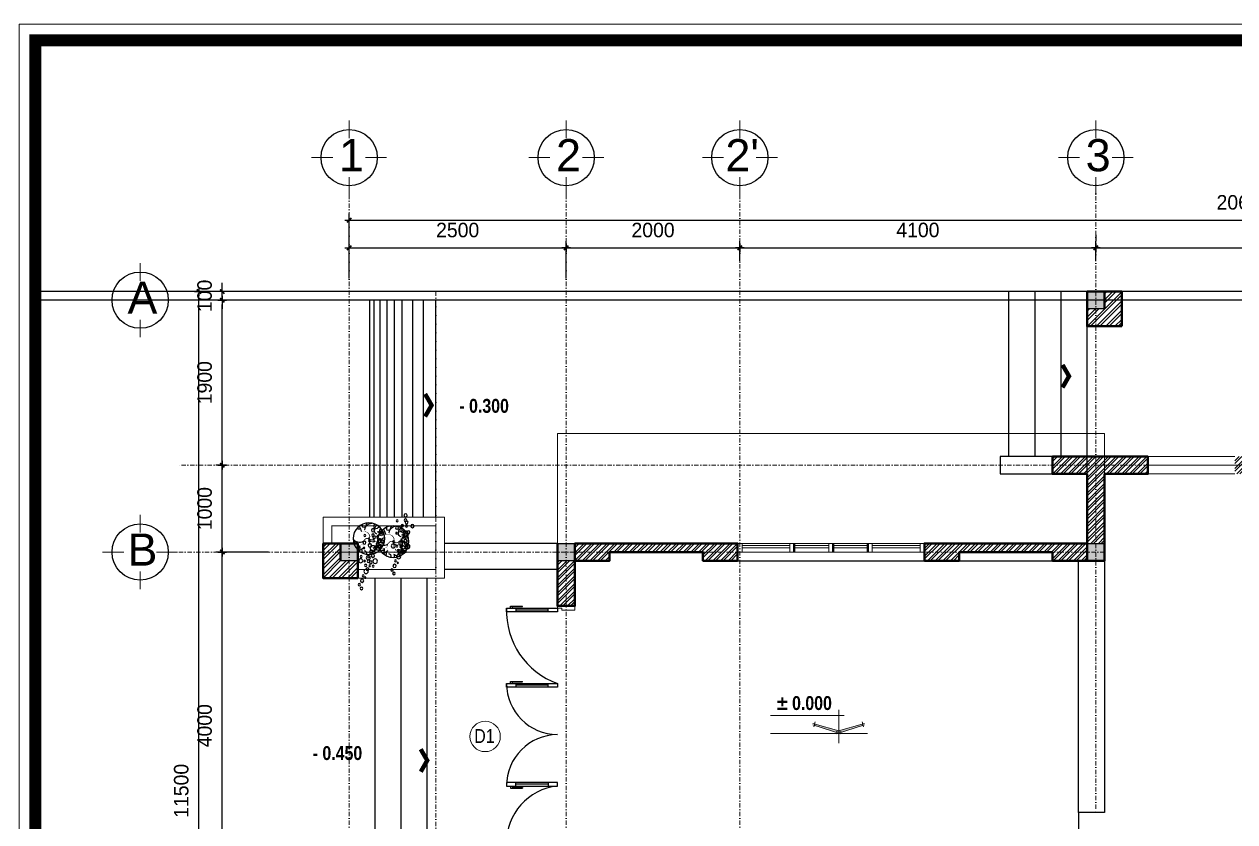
# Model space of a CAD drawing. Header units: millimetres. Extents: x 615730 to 2792744, y 139412 to 597571.
# Drawn here: x 687605 to 701546, y 271981 to 281166 of the extents above; entities that cross this region are included whole.
import ezdxf
from ezdxf.enums import TextEntityAlignment as Align

# ---------------------------------------------------------------- set-up
doc = ezdxf.new("R2010")
doc.units = ezdxf.units.MM
doc.header["$MEASUREMENT"] = 0
doc.header["$PDMODE"] = 34
doc.linetypes.add('DASHDOT', pattern=[1, 0.5, -0.25, 0, -0.25])
doc.layers.get('0').update_dxf_attribs({"lineweight": 5})
for name, color, linetype, lineweight in [('0.1(9)', 9, 'Continuous', 13), ('AN_0.20', 2, 'Continuous', 20), ('CAT', 11, 'Continuous', 40), ('HATCH', 42, 'Continuous', 5), ('NET-THAY', 4, 'Continuous', 20), ('NETNGOAITUONG', 1, 'Continuous', 40), ('NTHAY1', 61, 'Continuous', 25), ('thay', 7, 'Continuous', 15), ('TIM TRUC', 149, 'DASHDOT', 9), ('VATDUNG', 33, 'Continuous', 13), ('VLIEU', 250, 'Continuous', 9)]:
    doc.layers.add(name, color=color, linetype=linetype, lineweight=lineweight)
for name, color, linetype in [('AN_TEXT', 254, 'Continuous'), ('CUA', 132, 'Continuous'), ('DIENHOA', 3, 'Continuous'), ('H', 252, 'Continuous'), ('NET MANH', 252, 'Continuous'), ('netthay', 3, 'Continuous'), ('TEXT', 2, 'Continuous'), ('VL', 155, 'Continuous')]:
    doc.layers.add(name, color=color, linetype=linetype)
doc.styles.add('H280', font='', dxfattribs={"height": 200})
doc.styles.add('KT OZON', font='', dxfattribs={"height": 200})
doc.styles.add('romans', font='romans.shx', dxfattribs={"height": 240})
doc.styles.get("Standard").update_dxf_attribs({"font": ''})
doc.styles.add('VNI-AVO', font='vni-roms.shx')
doc.styles.get('H280').set_extended_font_data('VNI-Avo')
doc.styles.get('KT OZON').set_extended_font_data('VNI-Helve')
doc.styles.get('Standard').set_extended_font_data('VNI-Avo')
doc.dimstyles.new('1-50b', dxfattribs={"dimtxt": 167, "dimasz": 50, "dimexe": 75, "dimexo": 150, "dimgap": 120, "dimtad": 1, "dimdec": 0, "dimzin": 12, "dimtxsty": 'VNI-AVO', "dimblk": ']', "dimcen": 0, "dimdle": 50, "dimclrd": 252, "dimclre": 252, "dimclrt": 2, "dimadec": 0, "dimazin": 0, "dimtfac": 1, "dimtdec": 0, "dimtix": 1, "dimtmove": 2, "dimatfit": 0, "dimldrblk": 'OPEN90', "dimfxl": 1, "dimlwd": -1, "dimlwe": -1, "dimarcsym": 0})
pattern_1 = [(45, (27371.52, -23123.69), (-44.194174, 44.194174), []), (45, (27371.52, -23092.44), (-44.194174, 44.194174), [])]
pattern_2 = [(45, (115469.725, 22818.85), (-53.033009, 53.033009), []), (45, (115469.725, 22856.35), (-53.033009, 53.033009), [])]

# ---------------------------------------------------------------- blocks, each defined once
blk = doc.blocks.new('cay6')
at = {"color": 3}
for points in [[(-301, 851, 0, 0, -0.047364), (-273, 733, 0, 0, -0.075072), (-274, 656, 0, 0, -0.003543), (-289, 561, 0, 0, -0.010099), (-296, 528, 0, 2.51, -0.013906), (-312, 463, 2.51, 6, 0.01), (-335, 372, 6, 7.96, 0.046202), (-340, 331, 7.96, 12, 0.022337), (-340, 244, 12, 12, 0)], [(-59, 901, 0, 1.39, 0), (-40, 858, 1.39, 2.61, 0), (-22, 821, 2.61, 3.67, 0), (-5, 788, 3.67, 4.61, 0), (10, 760, 4.61, 5.43, 0), (23, 736, 5.43, 6.17, 0), (36, 714, 6.17, 6.84, 0), (47, 695, 6.84, 7.45, 0), (57, 677, 7.45, 8.04, 0), (67, 659, 8.04, 8.59, 0), (75, 642, 8.59, 9.13, 0), (82, 625, 9.13, 9.65, 0), (88, 609, 9.65, 10.2, 0), (94, 593, 10.2, 10.7, 0), (99, 576, 10.7, 11.2, 0), (103, 560, 11.2, 11.7, 0), (107, 543, 11.7, 12.2, 0), (110, 526, 12.2, 12.7, 0), (112, 509, 12.7, 13.2, 0), (114, 492, 13.2, 13.6, 0), (115, 477, 13.6, 14.1, 0), (117, 462, 14.1, 14.4, 0), (118, 449, 14.4, 14.8, 0), (118, 439, 14.8, 15, 0), (119, 430, 15, 15, 0)], [(565, 699, 0, 3.73, 0), (470, 663, 3.73, 6.94, 0), (390, 627, 6.94, 9.69, 0), (323, 593, 9.69, 12, 0), (268, 560, 12, 14, 0), (223, 529, 14, 15.8, 0), (187, 499, 15.8, 17.2, 0), (157, 472, 17.2, 18.5, 0), (133, 447, 18.5, 19.6, 0), (113, 424, 19.6, 20.6, 0), (96, 403, 20.6, 21.4, 0), (83, 384, 21.4, 22.2, 0), (71, 366, 22.2, 23, 0), (61, 348, 23, 23.7, 0), (53, 330, 23.7, 24.5, 0), (45, 310, 24.5, 25.3, 0), (38, 290, 25.3, 26.1, 0), (31, 267, 26.1, 27.1, 0), (24, 242, 27.1, 28.2, 0), (18, 214, 28.2, 29.4, 0), (12, 181, 29.4, 30.7, 0), (7, 144, 30.7, 32.3, 0), (3, 102, 32.3, 34, 0), (1, 54, 34, 36, 0), (0, 0, 36, 36, 0)], [(-851, 324, 0, 4.75, -0.117411), (-677, 401, 4.75, 9, -0.113734), (-529, 394, 9, 15.4, -0.04857), (-403, 346, 15.4, 18, -0.124462), (-362, 311, 18, 23.4, -0.142517), (-338, 239, 23.4, 30, 0.11679), (-312, 150, 30, 37.5, 0.058327), (-257, 73, 37.5, 45, 0.057981), (-185, 11, 45, 51.3, 0.142519), (-108, -14, 51.3, 60, 0.100124), (4, 5, 60, 60, 0)], [(-136, -882, 0, 4.75, -0.101447), (-231, -747, 4.75, 9, -0.113734), (-257, -602, 9, 15.4, -0.04857), (-238, -468, 15.4, 18, -0.124462), (-213, -421, 18, 23.4, -0.142517), (-148, -381, 23.4, 30, 0.11679), (-66, -336, 30, 37.5, 0.058327), (-4, -265, 37.5, 45, 0.057981), (41, -181, 45, 51.3, 0.142519), (48, -100, 51.3, 60, 0.100124), (4, 5, 60, 60, 0)], [(723, 533, 0, 4.75, -0.101447), (695, 371, 4.75, 9, -0.113734), (611, 249, 9, 15.4, -0.04857), (503, 168, 15.4, 18, -0.124462), (452, 152, 18, 23.4, -0.142517), (378, 170, 23.4, 30, 0.11679), (289, 195, 30, 37.5, 0.058327), (194, 189, 37.5, 45, 0.057981), (103, 161, 45, 51.3, 0.142519), (41, 109, 51.3, 60, 0.100124), (-2, 3, 60, 60, 0)], [(903, -6, 0, 4.75, -0.101447), (783, -119, 4.75, 9, -0.113734), (643, -166, 9, 15.4, -0.04857), (507, -166, 15.4, 18, -0.124462), (457, -148, 18, 23.4, -0.142517), (408, -90, 23.4, 30, 0.11679), (352, -16, 30, 37.5, 0.058327), (273, 36, 37.5, 45, 0.057981), (183, 68, 45, 51.3, 0.142519), (102, 63, 51.3, 60, 0.100124), (4, 5, 60, 60, 0)], [(889, -188, 0, 0, -0.051925), (762, -147, 0, 0, -0.075072), (697, -106, 0, 0, -0.003543), (625, -42, 0, 0, -0.010099), (601, -19, 0, 2.51, -0.013906), (554, 29, 2.51, 6, 0.01), (489, 96, 6, 7.96, 0.046202), (457, 123, 7.96, 12, 0.022337), (384, 169, 12, 12, 0)], [(-752, -481, 0, 0, -0.047364), (-644, -427, 0, 0, -0.075072), (-569, -410, 0, 0, -0.003543), (-473, -405, 0, 0, -0.010099), (-439, -404, 0, 2.51, -0.013906), (-372, -405, 2.51, 6, 0.01), (-278, -407, 6, 7.96, 0.046202), (-237, -403, 7.96, 12, 0.022337), (-152, -384, 12, 12, 0)], [(602, -682, 0, 0, -0.051925), (525, -574, 0, 0, -0.075072), (498, -502, 0, 0, -0.003543), (479, -408, 0, 0, -0.010099), (473, -375, 0, 2.51, -0.013906), (464, -308, 2.51, 6, 0.01), (453, -215, 6, 7.96, 0.046202), (444, -175, 7.96, 12, 0.022337), (412, -94, 12, 12, 0)]]:
    blk.add_lwpolyline(points, format="xyseb", dxfattribs=at)
for radius in [910, 31.2]:
    blk.add_circle((0, 0), radius, dxfattribs=at)
for centre, radius, start, end in [((577, 2099), 1803, 230.65193, 240.99299), ((-581, 705), 178, 325.9377, 27.67341), ((-292, 844), 160, 275.95756, 15.34599), ((-72, 1038), 322, 287.81554, 329.95009), ((213, 862), 135, 165.19548, 220.88456), ((360, 806), 125, 147.14461, 246.17038), ((448, 679), 140, 117.772, 215.04718), ((493, 725), 81.6, 236.54115, 344.15237), ((-541, -234), 457, 61.82792, 143.86289), ((-1003, 517), 363, 287.43552, 341.15458), ((-560, 650), 161, 206.97471, 283.83658), ((-699, 515), 180, 317.92006, 61.30615), ((438, 703), 240, 220.54801, 303.45319), ((591, 588), 158, 146.30768, 234.23397), ((660, 313), 219, 124.85782, 221.24401), ((668, -73), 187, 136.93388, 223.87016), ((697, 688), 294, 226.92091, 288.64484), ((720, -144), 219, 88.00647, 184.39266), ((452, 611), 144, 304.85782, 28.41799), ((654, 376), 152, 42.30629, 123.45319), ((1470, -1593), 1803, 108.62854, 118.96959), ((538, 601), 103, 310.42465, 10.97116), ((953, 35), 291, 110.3981, 183.24598), ((830, 118), 158, 109.45634, 197.38262), ((796, 343), 164, 241.09804, 295.90732), ((733, 219), 144, 268.00647, 351.56665), ((902, 128), 178, 204.11093, 265.65001), ((833, 286), 81.6, 199.6898, 307.30102), ((752, 336), 72.8, 289.45634, 19.8214), ((-549, -721), 178, 68.93442, 138.39314), ((-2164, 100), 1803, 332.99072, 343.79308), ((-291, -733), 88.3, 66.21783, 184.76698), ((187, -471), 425, 184.5943, 267.02359), ((429, -726), 144, 128.29388, 234.04489), ((495, -457), 187, 100.08254, 187.01881), ((964, -400), 659, 187.01881, 217.14056), ((353, -781), 233, 18.51949, 96.97856), ((225, -2155), 1803, 71.77719, 82.11825), ((1008, 255), 659, 223.87016, 253.99191), ((788, -543), 291, 73.54675, 146.39463), ((748, -416), 233, 55.37084, 133.8299), ((803, -437), 178, 167.25958, 228.79867), ((776, -326), 144, 165.14523, 270.89624), ((847, -202), 164, 204.24669, 259.05597), ((-602, -759), 224, 347.05633, 4.76698), ((-71, -822), 66.7, 129.08344, 263.45776)]:
    blk.add_arc(centre, radius, start, end, dxfattribs=at)
blk = doc.blocks.new('CAY')
at = {"layer": 'DIENHOA', "lineweight": -2}
for centre, radius in [((-125, -15), 22.6), ((0, 0), 52.8), ((479, -19), 37.7), ((-687, -140), 30.2), ((-619, -207), 26.4), ((-513, -173), 37.7), ((-426, -121), 15.1), ((-396, -181), 22.6), ((-283, -140), 49.1), ((-223, -124), 30.2), ((-151, -185), 26.4), ((-136, -94), 18.9), ((-49, -90), 34), ((-60, -238), 18.9), ((-42, -147), 30.2), ((34, -173), 49.1), ((57, -173), 22.6), ((106, -83), 37.7), ((189, -143), 34), ((272, -128), 60.3), ((260, -64), 11.3), ((321, -215), 41.5), ((317, -68), 33.9), ((426, -245), 26.4), ((445, -151), 22.6), ((528, -170), 33.9), ((566, -207), 30.2), ((676, -234), 37.7), ((-79, -324), 45.3), ((19, -339), 22.6), ((226, -328), 18.9), ((347, -351), 34), ((506, -388), 22.6)]:
    blk.add_circle(centre, radius, dxfattribs=at)
blk = doc.blocks.new('CAO DO')
h = blk.add_hatch(color=256)
h.paths.add_polyline_path([(-240238, 272731), (-240242, 272718), (-239988, 272635), (-239988, 272661)])
h.paths.add_polyline_path([(-239733, 272718), (-239737, 272731), (-239988, 272661), (-239988, 272635)])
for p, q in [((-240046, 272819), (-239278, 272819)), ((-239988, 272531), (-239988, 272878)), ((-240258, 272723), (-239966, 272628)), ((-240255, 272736), (-239962, 272654)), ((-240232, 272753), (-240247, 272701)), ((-239720, 272736), (-240013, 272654)), ((-239717, 272723), (-240009, 272628)), ((-239743, 272753), (-239728, 272701)), ((-240288, 272631), (-239278, 272631)), ((-239988, 272604), (-239988, 272668))]:
    blk.add_line(p, q)
blk = doc.blocks.new('TRUC 1')
at = {"ltscale": 50}
blk.add_circle((0, -9525), 8572, dxfattribs=at)
at = {"layer": '0.1(9)', "ltscale": 50}
for p, q in [((0, -3572), (0, 1782)), ((-4942, -9525), (-11427, -9525)), ((4942, -9525), (11427, -9525)), ((0, -15478), (0, -20832))]:
    blk.add_line(p, q, dxfattribs=at)
at = {"layer": 'TEXT', "ltscale": 50, "style": 'H280'}
blk.add_attdef('1', text='', height=10478, dxfattribs=at).set_placement((-214, -4892), align=Align.CENTER)
blk = doc.blocks.new(']')
for p, q in [((1, 0), (-1, 0)), ((0, 1), (0, -1))]:
    blk.add_line(p, q)
at = {"color": 9, "const_width": 0.4}
blk.add_lwpolyline([(-0.51, -0.51), (0.51, 0.51)], dxfattribs=at)
blk = doc.blocks.new('*D1429')
at = {"layer": 'DEFPOINTS', "color": 0, "ltscale": 10, "transparency": 16777216}
for p in [(689886, 275088), (690568, 275088), (690676, 271088, -3)]:
    blk.add_point(p, dxfattribs=at)
at = {"layer": 'VL', "color": 252, "ltscale": 10, "transparency": 16777216}
for p, q in [((690418, 275088), (689811, 275088)), ((689886, 271138), (689886, 275038)), ((690526, 271088), (689811, 271088))]:
    blk.add_line(p, q, dxfattribs=at)
at = {"layer": 'VL', "color": 252, "ltscale": 10, "transparency": 16777216, "xscale": 50, "yscale": 50, "zscale": 50}
for p, rotation in [((689886, 275088), 90), ((689886, 271088), 270)]:
    blk.add_blockref(']', p, dxfattribs=dict(at, rotation=rotation))
at = {"layer": 'VL', "color": 2, "ltscale": 10, "transparency": 16777216, "insert": (689683, 273088), "char_height": 167, "attachment_point": 5, "rotation": 90, "style": 'VNI-AVO'}
blk.add_mtext('4000', dxfattribs=at)
blk = doc.blocks.new('_Open90')
at = {"color": 0, "linetype": 'ByBlock', "lineweight": -2}
for p, q in [((0, 0), (-1, 0)), ((-0.5, 0.5), (0, 0)), ((0, 0), (-0.5, -0.5))]:
    blk.add_line(p, q, dxfattribs=at)
blk = doc.blocks.new('*D1430')
at = {"layer": 'DEFPOINTS', "color": 0, "ltscale": 10, "transparency": 16777216}
for p in [(689886, 276088), (690067, 276088, 0), (690568, 275088)]:
    blk.add_point(p, dxfattribs=at)
at = {"layer": 'VL', "color": 252, "ltscale": 10, "transparency": 16777216}
for p, q in [((689917, 276088), (689811, 276088)), ((689886, 275138), (689886, 276038)), ((690418, 275088), (689811, 275088))]:
    blk.add_line(p, q, dxfattribs=at)
at = {"layer": 'VL', "color": 252, "ltscale": 10, "transparency": 16777216, "xscale": 50, "yscale": 50, "zscale": 50}
for p, rotation in [((689886, 276088), 90), ((689886, 275088), 270)]:
    blk.add_blockref(']', p, dxfattribs=dict(at, rotation=rotation))
at = {"layer": 'VL', "color": 2, "ltscale": 10, "transparency": 16777216, "insert": (689683, 275588), "char_height": 167, "attachment_point": 5, "rotation": 90, "style": 'VNI-AVO'}
blk.add_mtext('1000', dxfattribs=at)
blk = doc.blocks.new('*D1431')
at = {"layer": 'DEFPOINTS', "color": 0, "ltscale": 10, "transparency": 16777216}
for p in [(689886, 277988), (690067, 277988), (690067, 276088, 0)]:
    blk.add_point(p, dxfattribs=at)
at = {"layer": 'VL', "color": 252, "ltscale": 10, "transparency": 16777216}
for p, q in [((689917, 277988), (689811, 277988)), ((689886, 276138), (689886, 277938)), ((689917, 276088), (689811, 276088))]:
    blk.add_line(p, q, dxfattribs=at)
at = {"layer": 'VL', "color": 252, "ltscale": 10, "transparency": 16777216, "xscale": 50, "yscale": 50, "zscale": 50}
for p, rotation in [((689886, 277988), 90), ((689886, 276088), 270)]:
    blk.add_blockref(']', p, dxfattribs=dict(at, rotation=rotation))
at = {"layer": 'VL', "color": 2, "ltscale": 10, "transparency": 16777216, "insert": (689683, 277038), "char_height": 167, "attachment_point": 5, "rotation": 90, "style": 'VNI-AVO'}
blk.add_mtext('1900', dxfattribs=at)
blk = doc.blocks.new('*D1432')
at = {"layer": 'DEFPOINTS', "color": 0, "ltscale": 10, "transparency": 16777216}
for p in [(689886, 278088), (690067, 278088), (690067, 277988)]:
    blk.add_point(p, dxfattribs=at)
at = {"layer": 'VL', "color": 252, "ltscale": 10, "transparency": 16777216}
for p, q in [((689886, 278138), (689886, 278188)), ((689917, 278088), (689811, 278088)), ((689886, 277988), (689886, 278088)), ((689917, 277988), (689811, 277988)), ((689886, 277938), (689886, 277888))]:
    blk.add_line(p, q, dxfattribs=at)
at = {"layer": 'VL', "color": 252, "ltscale": 10, "transparency": 16777216, "xscale": 50, "yscale": 50, "zscale": 50}
for p, rotation in [((689886, 278088), 270), ((689886, 277988), 90)]:
    blk.add_blockref(']', p, dxfattribs=dict(at, rotation=rotation))
at = {"layer": 'VL', "color": 2, "ltscale": 10, "transparency": 16777216, "insert": (689683, 278038), "char_height": 167, "attachment_point": 5, "rotation": 90, "style": 'VNI-AVO'}
blk.add_mtext('100', dxfattribs=at)
blk = doc.blocks.new('*D1433')
at = {"layer": 'DEFPOINTS', "color": 0, "ltscale": 10, "transparency": 16777216}
for p in [(689618, 278088), (690067, 278088), (690067, 266588)]:
    blk.add_point(p, dxfattribs=at)
at = {"layer": 'VL', "color": 252, "ltscale": 10, "transparency": 16777216}
for p, q in [((689917, 278088), (689543, 278088)), ((689618, 266638), (689618, 278038)), ((689917, 266588), (689543, 266588))]:
    blk.add_line(p, q, dxfattribs=at)
at = {"layer": 'VL', "color": 252, "ltscale": 10, "transparency": 16777216, "xscale": 50, "yscale": 50, "zscale": 50}
for p, rotation in [((689618, 278088), 90), ((689618, 266588), 270)]:
    blk.add_blockref(']', p, dxfattribs=dict(at, rotation=rotation))
at = {"layer": 'VL', "color": 2, "ltscale": 10, "transparency": 16777216, "insert": (689414, 272338), "char_height": 167, "attachment_point": 5, "rotation": 90, "style": 'VNI-AVO'}
blk.add_mtext('11500', dxfattribs=at)
blk = doc.blocks.new('*D1434')
at = {"layer": 'DEFPOINTS', "color": 0, "ltscale": 10, "transparency": 16777216}
for p in [(693847, 278591), (691347, 278088, -1), (693847, 278088)]:
    blk.add_point(p, dxfattribs=at)
at = {"layer": 'VL', "color": 252, "ltscale": 10, "transparency": 16777216}
for p, q in [((691347, 278238), (691347, 278666)), ((691397, 278591), (693797, 278591)), ((693847, 278238), (693847, 278666))]:
    blk.add_line(p, q, dxfattribs=at)
at = {"layer": 'VL', "color": 252, "ltscale": 10, "transparency": 16777216, "xscale": 50, "yscale": 50, "zscale": 50, "rotation": 180}
blk.add_blockref(']', (691347, 278591), dxfattribs=at)
at = {"layer": 'VL', "color": 252, "ltscale": 10, "transparency": 16777216, "xscale": 50, "yscale": 50, "zscale": 50}
blk.add_blockref(']', (693847, 278591), dxfattribs=at)
at = {"layer": 'VL', "color": 2, "ltscale": 10, "transparency": 16777216, "insert": (692597, 278795), "char_height": 167, "attachment_point": 5, "style": 'VNI-AVO'}
blk.add_mtext('2500', dxfattribs=at)
blk = doc.blocks.new('*D1435')
at = {"layer": 'DEFPOINTS', "color": 0, "ltscale": 10, "transparency": 16777216}
for p in [(695847, 278591), (695847, 278591), (693847, 278088)]:
    blk.add_point(p, dxfattribs=at)
at = {"layer": 'VL', "color": 252, "ltscale": 10, "transparency": 16777216}
for p, q in [((693847, 278238), (693847, 278666)), ((693897, 278591), (695797, 278591)), ((695847, 278441), (695847, 278516))]:
    blk.add_line(p, q, dxfattribs=at)
at = {"layer": 'VL', "color": 252, "ltscale": 10, "transparency": 16777216, "xscale": 50, "yscale": 50, "zscale": 50, "rotation": 180}
blk.add_blockref(']', (693847, 278591), dxfattribs=at)
at = {"layer": 'VL', "color": 252, "ltscale": 10, "transparency": 16777216, "xscale": 50, "yscale": 50, "zscale": 50}
blk.add_blockref(']', (695847, 278591), dxfattribs=at)
at = {"layer": 'VL', "color": 2, "ltscale": 10, "transparency": 16777216, "insert": (694847, 278795), "char_height": 167, "attachment_point": 5, "style": 'VNI-AVO'}
blk.add_mtext('2000', dxfattribs=at)
blk = doc.blocks.new('*D1436')
at = {"layer": 'DEFPOINTS', "color": 0, "ltscale": 10, "transparency": 16777216}
for p in [(699946, 278591), (705147, 278591), (705147, 278442)]:
    blk.add_point(p, dxfattribs=at)
at = {"layer": 'VL', "color": 252, "ltscale": 10, "transparency": 16777216}
for p, q in [((699946, 278741), (699946, 278666)), ((699996, 278591), (705097, 278591)), ((705147, 278592), (705147, 278666))]:
    blk.add_line(p, q, dxfattribs=at)
at = {"layer": 'VL', "color": 252, "ltscale": 10, "transparency": 16777216, "xscale": 50, "yscale": 50, "zscale": 50, "rotation": 180}
blk.add_blockref(']', (699946, 278591), dxfattribs=at)
at = {"layer": 'VL', "color": 252, "ltscale": 10, "transparency": 16777216, "xscale": 50, "yscale": 50, "zscale": 50}
blk.add_blockref(']', (705147, 278591), dxfattribs=at)
at = {"layer": 'VL', "color": 2, "ltscale": 10, "transparency": 16777216, "insert": (702546, 278795), "char_height": 167, "attachment_point": 5, "style": 'VNI-AVO'}
blk.add_mtext('5200', dxfattribs=at)
blk = doc.blocks.new('*D1439')
at = {"layer": 'DEFPOINTS', "color": 0, "ltscale": 10, "transparency": 16777216}
for p in [(699947, 278592), (695847, 278287), (699947, 278287)]:
    blk.add_point(p, dxfattribs=at)
at = {"layer": 'VL', "color": 252, "ltscale": 10, "transparency": 16777216}
for p, q in [((695847, 278437), (695847, 278667)), ((695897, 278592), (699897, 278592)), ((699947, 278437), (699947, 278667))]:
    blk.add_line(p, q, dxfattribs=at)
at = {"layer": 'VL', "color": 252, "ltscale": 10, "transparency": 16777216, "xscale": 50, "yscale": 50, "zscale": 50, "rotation": 180}
blk.add_blockref(']', (695847, 278592), dxfattribs=at)
at = {"layer": 'VL', "color": 252, "ltscale": 10, "transparency": 16777216, "xscale": 50, "yscale": 50, "zscale": 50}
blk.add_blockref(']', (699947, 278592), dxfattribs=at)
at = {"layer": 'VL', "color": 2, "ltscale": 10, "transparency": 16777216, "insert": (697897, 278796), "char_height": 167, "attachment_point": 5, "style": 'VNI-AVO'}
blk.add_mtext('4100', dxfattribs=at)
blk = doc.blocks.new('*D1440')
at = {"layer": 'DEFPOINTS', "color": 0, "ltscale": 10, "transparency": 16777216}
for p in [(711947, 278910), (691347, 278088), (711947, 278088)]:
    blk.add_point(p, dxfattribs=at)
at = {"layer": 'VL', "color": 252, "ltscale": 10, "transparency": 16777216}
for p, q in [((691347, 278238), (691347, 278985)), ((711947, 278238), (711947, 278985)), ((691397, 278910), (711897, 278910))]:
    blk.add_line(p, q, dxfattribs=at)
at = {"layer": 'VL', "color": 252, "ltscale": 10, "transparency": 16777216, "xscale": 50, "yscale": 50, "zscale": 50, "rotation": 180}
blk.add_blockref(']', (691347, 278910), dxfattribs=at)
at = {"layer": 'VL', "color": 252, "ltscale": 10, "transparency": 16777216, "xscale": 50, "yscale": 50, "zscale": 50}
blk.add_blockref(']', (711947, 278910), dxfattribs=at)
at = {"layer": 'VL', "color": 2, "ltscale": 10, "transparency": 16777216, "insert": (701647, 279114), "char_height": 167, "attachment_point": 5, "style": 'VNI-AVO'}
blk.add_mtext('20600', dxfattribs=at)

msp = doc.modelspace()

# ---------------------------------------------------------------- hatches: boundary and pattern name
at = {"layer": 'VLIEU', "ltscale": 10}
h = msp.add_hatch(dxfattribs=at)
h.set_pattern_fill('STEEL', color=256, scale=600, style=0)
h.set_pattern_definition(pattern_2)
h.paths.add_polyline_path([(699846.1, 277887.9), (699846.1, 277687.9), (700246.1, 277687.9), (700246.1, 278087.9), (700046.1, 278087.9), (700046.1, 277887.9)])
h = msp.add_hatch(dxfattribs=at)
h.set_pattern_fill('STEEL', color=256, scale=500, style=0)
h.set_pattern_definition(pattern_1)
h.paths.add_polyline_path([(699846.1, 276187.6), (699446.1, 276187.6), (699446.1, 275987.7), (699846.1, 275987.7)])
h.paths.add_polyline_path([(700046.1, 275987.7), (700046.1, 276187.6), (699846.1, 276187.6), (699846.1, 275987.7), (699846.1, 275187.9), (700046.1, 275187.9)])
h.paths.add_polyline_path([(700546.7, 276187.6), (700046.1, 276187.6), (700046.1, 275987.7), (700546.7, 275987.7)])
h.paths.add_polyline_path([(702666.4, 276187.7), (701546.4, 276187.7), (701546.4, 275987.7), (702666.4, 275987.7), (702666.4, 276093.3)])
h.paths.add_polyline_path([(699846.1, 274987.9), (700046.1, 274987.9), (699846.1, 274987.9), (699846.1, 274987.9), (699846.1, 274987.9), (699846.1, 274987.9)])
h = msp.add_hatch(dxfattribs=at)
h.set_pattern_fill('STEEL', color=256, scale=600, style=0)
h.set_pattern_definition(pattern_2)
h.paths.add_polyline_path([(691447.1, 274987.9), (691247.1, 274987.9), (691247.1, 275087.9), (691047.1, 275087.9), (691047.1, 274787.9), (691447.1, 274787.9)])
h.paths.add_polyline_path([(691247.1, 275187.9), (691047.1, 275187.9), (691047.1, 275087.9), (691247.1, 275087.9)])
h = msp.add_hatch(dxfattribs=at)
h.set_pattern_fill('STEEL', color=256, scale=500, style=0)
h.set_pattern_definition(pattern_1)
h.paths.add_polyline_path([(693946.6, 274987.9), (693746.6, 274987.9), (693746.6, 274466.5), (693946.4, 274466.5)])
h.paths.add_polyline_path([(694346.4, 275087.9), (695421.1, 275087.9), (695421.1, 274987.9), (695821.4, 274987.9), (695821.4, 275187.9), (693946.6, 275187.9), (693946.6, 274987.9), (694346.4, 274987.9)])
h = msp.add_hatch(dxfattribs=at)
h.set_pattern_fill('STEEL', color=256, scale=500, style=0)
h.set_pattern_definition(pattern_1)
h.paths.add_polyline_path([(699846.1, 275187.9), (697971.4, 275187.9), (697971.4, 275087.9), (697971.4, 275087.9), (697971.4, 275087.9), (697971.4, 275087.9), (697971.4, 275087.9), (697971.4, 274987.9), (698371.1, 274987.9), (698371.1, 275087.9), (699445.9, 275087.9), (699445.9, 274987.9), (699846.1, 274987.9), (699846.1, 274987.9), (699846.1, 274987.9)])

# ---------------------------------------------------------------- linework, layer by layer
at = {"layer": 'AN_0.20', "color": 3}
msp.add_circle((692913, 272964.1, 63.4), 175, dxfattribs=at)
at = {"layer": 'CAT'}
for p, q in [((695821.4, 275087.9), (695821.4, 275187.9)), ((695821.4, 275087.9), (695821.4, 275187.9)), ((695821.4, 275087.9), (695821.4, 275187.9)), ((696471.4, 275087.9), (696471.4, 275187.9)), ((696471.4, 275087.9), (696471.4, 275187.9)), ((696471.4, 275087.9), (696471.4, 275187.9)), ((696920, 275087.9), (696920, 275187.9)), ((697321.4, 275087.9), (697321.4, 275187.9)), ((697321.4, 275087.9), (697321.4, 275187.9)), ((697321.4, 275087.9), (697321.4, 275187.9)), ((697971.4, 275087.9), (697971.4, 275187.9)), ((697971.4, 275087.9), (697971.4, 275187.9)), ((697971.4, 275087.9), (697971.4, 275187.9)), ((699846.1, 275087.9), (699846.1, 274987.9)), ((699846.1, 275087.9), (699846.1, 274987.9))]:
    msp.add_line(p, q, dxfattribs=at)
at = {"layer": 'CUA'}
for p, q in [((693640.7, 274420.3, 63.4), (693265.2, 274420.3, 63.4)), ((693640.7, 273553.5, 63.4), (693265.2, 273553.5, 63.4)), ((693640.7, 272414.4, 63.4), (693265.2, 272414.4, 63.4))]:
    msp.add_line(p, q, dxfattribs=at)
at = {"layer": 'CUA', "elevation": 63.4}
for points in [[(693265.2, 274441.5), (693265.2, 274399.2), (693159.6, 274399.2), (693159.6, 274441.5), (693265.2, 274441.5)], [(693205.7, 274441.5), (693205.7, 274464.3), (693342.8, 274464.3)], [(693228.5, 274441.5), (693228.5, 274459.7), (693342.8, 274459.7), (693342.8, 274464.3)], [(693640.7, 274399.2), (693237.1, 274399.2)], [(693251.4, 274441.5), (693654.9, 274441.5)], [(693640.7, 274399.2), (693640.7, 274441.5), (693746.4, 274441.5), (693746.4, 274399.2), (693640.7, 274399.2)], [(693265.2, 273574.7), (693265.2, 273532.4), (693159.6, 273532.4), (693159.6, 273574.7), (693265.2, 273574.7)], [(693205.7, 273574.7), (693205.7, 273597.5), (693342.8, 273597.5)], [(693228.5, 273574.7), (693228.5, 273593), (693342.8, 273593), (693342.8, 273597.5)], [(693640.7, 273532.4), (693237.1, 273532.4)], [(693251.4, 273574.7), (693654.9, 273574.7)], [(693640.7, 273532.4), (693640.7, 273574.7), (693746.4, 273574.7), (693746.4, 273532.4), (693640.7, 273532.4)], [(693265.2, 272393.3), (693265.2, 272435.5), (693159.6, 272435.5), (693159.6, 272393.3), (693265.2, 272393.3)], [(693640.7, 272435.5), (693237.1, 272435.5)], [(693640.7, 272435.5), (693640.7, 272393.3), (693746.4, 272393.3), (693746.4, 272435.5), (693640.7, 272435.5)], [(693205.7, 272393.3), (693205.7, 272370.4), (693342.8, 272370.4)], [(693228.5, 272393.3), (693228.5, 272375), (693342.8, 272375), (693342.8, 272370.4)], [(693251.4, 272393.3), (693654.9, 272393.3)]]:
    msp.add_lwpolyline(points, dxfattribs=at)
at = {"layer": 'CUA'}
for centre, radius, start, end in [((694041.7, 274406.6, 63.4), 882.8, 177.73772, 250.45592), ((693746.4, 273574.7, 63.4), 586.8, 180, 270), ((693750.6, 272394, 63.4), 591.1, 90.41542, 180.07072), ((693814.4, 271741.9, 63.4), 654.9, 95.96207, 180.91296)]:
    msp.add_arc(centre, radius, start, end, dxfattribs=at)
at = {"layer": 'H', "const_width": 138.2}
msp.add_lwpolyline([(687731.9, 261996.9), (714734.7, 261996.9), (714734.7, 280981.9), (687731.9, 280981.9)], close=True, dxfattribs=at)
at = {"layer": 'HATCH'}
for p, q in [((700546.7, 276187.7), (701325.4, 276187.7)), ((701546.4, 276187.7), (701325.4, 276187.7)), ((701325.4, 276087.7), (700546.7, 276087.7)), ((701546.4, 276087.7), (701325.4, 276087.7)), ((700546.7, 275987.7), (701325.4, 275987.7)), ((701546.4, 275987.7), (701325.4, 275987.7))]:
    msp.add_line(p, q, dxfattribs=at)
at = {"layer": 'NET MANH'}
for p, q in [((693746.6, 275187.9, 280), (692446.6, 275187.9)), ((695821.4, 274987.9), (697971.4, 274987.9)), ((698371.1, 274987.9), (699445.9, 274987.9)), ((691646.6, 271187.9), (691646.6, 274787.9, 247.1)), ((691946.6, 271187.9), (691946.6, 274787.9, 247.1)), ((692246.6, 271187.9), (692246.6, 274787.9, 247.1)), ((693746.6, 274887.9, 280), (692446.6, 274887.9))]:
    msp.add_line(p, q, dxfattribs=at)
for points, elevation in [([(700046.1, 277887.9), (699846.1, 277887.9), (699846.1, 278087.9), (700046.1, 278087.9)], -140), ([(691247.1, 275187.9), (691447.1, 275187.9), (691447.1, 274987.9), (691247.1, 274987.9)], -13.1)]:
    msp.add_lwpolyline(points, close=True, dxfattribs=dict(at, elevation=elevation))
for points in [[(693746.6, 275187.9), (693946.6, 275187.9), (693946.6, 274987.9), (693746.6, 274987.9)], [(699846.1, 275187.9), (700046.1, 275187.9), (700046.1, 274987.9), (699846.1, 274987.9)]]:
    msp.add_lwpolyline(points, close=True, dxfattribs=at)
for points in [[(700046.1, 278087.9, -140), (699846.1, 278087.9, -140), (700046.1, 277887.9, -140), (699846.1, 277887.9, -140)], [(691247.1, 274987.9, -13.1), (691447.1, 274987.9, -13.1), (691247.1, 275187.9, -13.1), (691447.1, 275187.9, -13.1)], [(693746.6, 274987.9), (693946.6, 274987.9), (693746.6, 275187.9), (693946.6, 275187.9)], [(699846.1, 274987.9), (700046.1, 274987.9), (699846.1, 275187.9), (700046.1, 275187.9)]]:
    msp.add_solid(points, dxfattribs=at)
at = {"layer": 'NET-THAY'}
for p, q in [((691047.1, 275187.9, 47.3), (691047.1, 275488.3, 44.2)), ((692446.6, 275488.3), (691047.1, 275488.3, 44.2)), ((692446.6, 274787.9), (692446.6, 275488.3)), ((691147.1, 275187.9, 47.3), (691147.1, 275392.9)), ((692346.6, 275388.2), (691147.1, 275388.3, 45.3)), ((692346.6, 274887.9), (692346.6, 275396)), ((692346.6, 275087.9, 159.3), (691247.1, 275087.9, 64.6)), ((691447.1, 274887.9, 126.9), (692346.6, 274887.9, 12.7)), ((691447.1, 274787.9, 126.9), (692446.6, 274787.9))]:
    msp.add_line(p, q, dxfattribs=at)
at = {"layer": 'NETNGOAITUONG'}
for p, q in [((700046.1, 277887.9, -140), (700046.1, 278087.9, -140)), ((691247.1, 275187.9, -13.1), (691247.1, 274987.9, -13.1)), ((693746.6, 275187.9), (693746.6, 274987.9)), ((699846.1, 275187.9), (699846.1, 274987.9))]:
    msp.add_line(p, q, dxfattribs=at)
for points in [[(700246.1, 277687.9), (699846.1, 277687.9), (699846.1, 278087.9), (700246.1, 278087.9)], [(694346.4, 275087.9), (695421.1, 275087.9), (695421.1, 274987.9), (695821.4, 274987.9), (695821.4, 275187.9), (693946.6, 275187.9), (693946.6, 274987.9), (694346.4, 274987.9)], [(698371.1, 275087.9), (699445.9, 275087.9), (699445.9, 274987.9), (699846.1, 274987.9), (699846.1, 275187.9), (697971.4, 275187.9), (697971.4, 274987.9), (698371.1, 274987.9)]]:
    msp.add_lwpolyline(points, close=True, dxfattribs=at)
msp.add_lwpolyline([(700046.1, 274987.9), (699846.1, 274987.9), (699846.1, 274987.9), (699846.1, 274987.9), (699846.1, 275187.9), (699846.1, 275187.9), (699846.1, 275987.7), (699446.1, 275987.7), (699446.1, 276187.6), (700546.7, 276187.6), (700546.7, 275987.7), (700046.1, 275987.7), (700046.1, 274987.9)], dxfattribs=at)
at = {"layer": 'NETNGOAITUONG', "elevation": 126.9}
msp.add_lwpolyline([(691047.1, 275187.9), (691447.1, 275187.9), (691447.1, 274787.9), (691047.1, 274787.9)], close=True, dxfattribs=at)
at = {"layer": 'NETNGOAITUONG', "elevation": 63.4}
msp.add_lwpolyline([(693946.6, 275087.9), (693946.4, 274466.5), (693746.6, 274466.5), (693746.6, 275187.9)], dxfattribs=at)
at = {"layer": 'netthay', "color": 9, "elevation": 123.5}
msp.add_lwpolyline([(692170.9, 272817.4, 50, 50, 0), (692246.6, 272687.9, 50, 50, 0), (692172.4, 272557.6, 50, 50, 0), (692246.6, 272687.9, 0, 0, 0), (691646.6, 272687.9, 0, 0, 0)], format="xyseb", dxfattribs=at)
at = {"layer": 'thay', "linetype": 'Continuous'}
msp.add_lwpolyline([(687547.5, 261812.6), (714919.1, 261812.6), (714919.1, 281166.2), (687547.5, 281166.2)], close=True, dxfattribs=at)
at = {"layer": 'thay', "elevation": 63.4}
msp.add_lwpolyline([(693946.4, 274466.5), (693746.4, 274466.5), (693746.4, 274441.5), (693796.4, 274441.5), (693796.4, 274416.5), (693946.4, 274416.5)], close=True, dxfattribs=at)
at = {"layer": 'TIM TRUC', "ltscale": 100}
for p, q in [((699947.1, 279387.4), (699947.1, 272087.4)), ((691347.1, 279202.4), (691347.1, 264691.1, -13.1)), ((693846.6, 279202.4), (693846.6, 264691.1)), ((695846.6, 279202.4), (695846.6, 264691.1)), ((692346.6, 278087.9), (692346.6, 264691.1)), ((708785.1, 276087.6), (689372, 276087.6)), ((700046.1, 275087.9), (689372, 275087.9))]:
    msp.add_line(p, q, dxfattribs=at)
at = {"layer": 'VATDUNG'}
for p, q in [((695821.4, 275187.9), (696471.4, 275187.9)), ((695821.4, 275087.9), (696471.4, 275087.9)), ((695871.4, 275087.9), (695871.4, 275187.9)), ((696421.4, 275087.9), (696421.4, 275187.9)), ((696471.4, 275087.9), (696471.4, 275187.9)), ((696471.4, 275187.9), (696920, 275187.9)), ((696471.4, 275087.9), (696920, 275087.9)), ((696870, 275087.9), (696870, 275187.9)), ((697321.4, 275187.9), (696870, 275187.9)), ((697321.4, 275087.9), (696870, 275087.9)), ((697971.4, 275187.9), (697321.4, 275187.9)), ((697321.4, 275087.9), (697321.4, 275187.9)), ((697971.4, 275087.9), (697321.4, 275087.9)), ((697371.4, 275087.9), (697371.4, 275187.9)), ((697921.4, 275087.9), (697921.4, 275187.9))]:
    msp.add_line(p, q, dxfattribs=at)
for points in [[(695871.4, 275164.7), (696421.4, 275164.7), (696421.4, 275135), (695871.4, 275135)], [(696471.4, 275164.7), (696870, 275164.7), (696870, 275135), (696471.4, 275135)], [(697321.4, 275164.7), (696920, 275164.7), (696920, 275135), (697321.4, 275135)], [(697921.4, 275164.7), (697371.4, 275164.7), (697371.4, 275135), (697921.4, 275135)]]:
    msp.add_lwpolyline(points, close=True, dxfattribs=at)
at = {"layer": 'VL', "ltscale": 10}
for p, q in [((714919.1, 278087.9), (687731.9, 278087.9)), ((698946.1, 276187.6), (698946.1, 278087.9)), ((699246.1, 276187.6, 0.3), (699246.1, 278087.9)), ((699546.1, 276187.6), (699546.1, 278087.9)), ((699846.1, 275987.7), (699846.1, 278087.9)), ((714919.1, 277987.9), (687731.9, 277987.9)), ((691584.1, 275488.3), (691584.1, 277987.9)), ((691636.4, 275488.3), (691636.4, 277987.9)), ((691706, 275488.3), (691706, 277987.9)), ((691784.3, 275488.3), (691784.3, 277987.9)), ((691867.7, 275488.3), (691867.7, 277987.9)), ((691956.4, 275488.3), (691956.4, 277987.9)), ((692080.6, 275488.3), (692080.6, 277987.9)), ((692204.7, 275488.3), (692204.7, 277987.9)), ((692346.6, 275488.3), (692346.6, 277987.9)), ((699446.1, 276187.6), (698846.1, 276187.6, 1)), ((698846.1, 276187.6, 1), (698846.1, 275987.6, 1)), ((698846.1, 275987.6, 1), (699446.1, 275987.6)), ((699746.1, 272087.4), (699746.1, 270787.9))]:
    msp.add_line(p, q, dxfattribs=at)
at = {"layer": 'VL', "color": 9, "ltscale": 10}
for points in [[(699562.6, 277242.8, 50, 50, 0), (699637.6, 277112.9, 50, 50, 0), (699562.6, 276983, 50, 50, 0), (699637.6, 277112.9, 0, 0, 0), (699061.6, 277112.9, 0, 0, 0)], [(692221.9, 276908.1, 50, 50, 0), (692296.9, 276778.2, 50, 50, 0), (692221.9, 276648.3, 50, 50, 0), (692296.9, 276778.2, 0, 0, 0), (691599.5, 276778.2, 0, 0, 0)]]:
    msp.add_lwpolyline(points, format="xyseb", dxfattribs=at)
at = {"layer": 'VL', "ltscale": 10, "elevation": 280}
msp.add_lwpolyline([(700046.1, 272087.4), (699746.1, 272087.4), (699746.1, 274987.9), (700046.1, 274987.9), (700046.1, 272087.4)], dxfattribs=at)
at = {"layer": 'VLIEU', "ltscale": 10}
for p, q in [((693746.6, 275187.9), (693746.6, 276452.2)), ((693746.6, 276452.2), (700046.1, 276452.2)), ((700046.1, 275987.7), (700046.1, 276452.2))]:
    msp.add_line(p, q, dxfattribs=at)

# ---------------------------------------------------------------- block references
at = {"xscale": -1.105920000001788, "yscale": 1.105920000001788, "zscale": 1.10592}
msp.add_blockref('CAO DO', (431577.6, -28510.8), dxfattribs=at)
at = {"layer": 'netthay', "lineweight": -2, "ltscale": 10}
ref = msp.add_blockref('TRUC 1', (691347.1, 279269.8), dxfattribs=dict(at, xscale=0.03778148023411632, yscale=0.03778148023411632, zscale=0.03778148023411632, rotation=180))
ref.add_attrib('1', '1', dxfattribs={"layer": 'TEXT', "color": 3, "ltscale": 50, "height": 370.2, "style": 'KT OZON'}).set_placement((691373.8, 279472.7), align=Align.CENTER)
ref = msp.add_blockref('TRUC 1', (693846.6, 279269.8), dxfattribs=dict(at, xscale=0.03778148023411632, yscale=0.03778148023411632, zscale=0.03778148023411632, rotation=180))
ref.add_attrib('1', '2', dxfattribs={"layer": 'TEXT', "color": 3, "ltscale": 50, "height": 370.2, "style": 'KT OZON'}).set_placement((693873.3, 279472.7), align=Align.CENTER)
ref = msp.add_blockref('TRUC 1', (695846.6, 279269.8), dxfattribs=dict(at, xscale=0.03778148023411632, yscale=0.03778148023411632, zscale=0.03778148023411632, rotation=180))
ref.add_attrib('1', "2'", dxfattribs={"layer": 'TEXT', "color": 3, "ltscale": 50, "height": 370.15, "style": 'KT OZON'}).set_placement((695873.3, 279472.7), align=Align.CENTER)
ref = msp.add_blockref('TRUC 1', (699946.1, 279269.8), dxfattribs=dict(at, xscale=0.03778148023411632, yscale=0.03778148023411632, zscale=0.03778148023411632, rotation=180))
ref.add_attrib('1', '3', dxfattribs={"layer": 'TEXT', "color": 3, "ltscale": 50, "height": 370.2, "style": 'KT OZON'}).set_placement((699972.8, 279472.7), align=Align.CENTER)
ref = msp.add_blockref('TRUC 1', (688940.3, 277628), dxfattribs=dict(at, xscale=0.03778148023411632, yscale=0.03778148023411632, zscale=0.03778148023411632, rotation=180))
ref.add_attrib('1', 'A', dxfattribs={"layer": 'TEXT', "color": 3, "ltscale": 50, "height": 370.2, "style": 'KT OZON'}).set_placement((688966.9, 277831), align=Align.CENTER)
ref = msp.add_blockref('TRUC 1', (688940.3, 274728), dxfattribs=dict(at, xscale=0.03778148023411632, yscale=0.03778148023411632, zscale=0.03778148023411632, rotation=180))
ref.add_attrib('1', 'B', dxfattribs={"layer": 'TEXT', "color": 3, "ltscale": 50, "height": 370.2, "style": 'KT OZON'}).set_placement((688966.9, 274931), align=Align.CENTER)
at = {"layer": 'NTHAY1'}
for name, p, xscale, yscale, zscale, rotation in [('CAY', (692021.3, 275152.9), -0.4999999999037502, 0.5, 0.5, 254.693807951737), ('CAY', (691647, 274982.3, 113.9), -0.4999999999037502, 0.5, 0.5, 254.693807951737), ('cay6', (691574.5, 275242.4, 323.7), -0.1999999999534339, 0.1999999999534339, 0.1999999999999886, 180), ('cay6', (691854.3, 275208.6, 323.7), -0.1999999999534339, 0.1999999999534339, 0.1999999999999886, 180)]:
    msp.add_blockref(name, p, dxfattribs=dict(at, xscale=xscale, yscale=yscale, zscale=zscale, rotation=rotation))

# ---------------------------------------------------------------- texts
at = {"layer": 'AN_TEXT', "ltscale": 2, "insert": (692905.1, 273049.4, 63.4), "char_height": 160.8, "width": 121.15, "attachment_point": 2, "style": 'romans'}
msp.add_mtext('{\\fVNI-Helve-Condense|b0|i0|c0|p2;D1}', dxfattribs=at)
at = {"layer": 'NTHAY1', "char_height": 160, "width": 11369.12, "attachment_point": 3}
for s, insert in [('{\\fVNI-Helve-Condense|b1|i0|c0|p2;- 0.300}', (693186.7, 276851.5)), ('{\\fVNI-Helve-Condense|b1|i0|c0|p2;%%P 0.000}', (696906.4, 273428.7)), ('{\\fVNI-Helve-Condense|b1|i0|c0|p2;- 0.450}', (691497.6, 272852.7))]:
    msp.add_mtext(s, dxfattribs=dict(at, insert=insert))

# ---------------------------------------------------------------- dimensions: what is measured, and where the dimension line sits
at = {"layer": 'VL', "ltscale": 10}
for base, p1, p2, picture, middle in [((711947.4, 278910.3), (691347.1, 278087.9), (711947.4, 278087.9), '*D1440', (701647.3, 279113.8)), ((693846.6419, 278591.1118), (691347.1117, 278087.8813, -1.0744), (693846.6419, 278087.8813), '*D1434', (692596.8768, 278794.6118)), ((695846.6, 278591.1), (693846.6, 278087.9), (695846.6, 278591.1), '*D1435', (694846.6, 278794.6)), ((699947.1019, 278592.1096), (695846.6419, 278286.5938), (699947.1019, 278286.5938), '*D1439', (697896.8719, 278795.6096)), ((705146.593, 278591.1118), (699946.104, 278591.1118), (705146.593, 278441.7009), '*D1436', (702546.3485, 278794.6118))]:
    dim = msp.add_linear_dim(base=base, p1=p1, p2=p2, dimstyle='1-50b', override={"dimfxl": 150, "dimarcsym": 1}, dxfattribs=at)
    dim.commit()
    dim.dimension.update_dxf_attribs({"geometry": picture, "text_midpoint": middle})
for base, p1, p2, picture, middle in [((689617.9, 278087.9), (690067.2, 266587.9), (690067.2, 278087.9), '*D1433', (689414.4, 272337.9)), ((689886.4, 278087.9), (690067.2, 277987.9), (690067.2, 278087.9), '*D1432', (689682.9, 278037.9)), ((689886.4, 277987.9), (690067.2, 276087.6, 0), (690067.2, 277987.9), '*D1431', (689682.9, 277037.8)), ((689886.4, 276087.6), (690568, 275087.9), (690067.2, 276087.6, 0), '*D1430', (689682.9, 275587.8)), ((689886.4, 275087.9), (690675.9, 271087.9, -2.7), (690568, 275087.9), '*D1429', (689682.9, 273087.9))]:
    dim = msp.add_linear_dim(base=base, p1=p1, p2=p2, angle=90, dimstyle='1-50b', override={"dimfxl": 150, "dimarcsym": 1}, dxfattribs=at)
    dim.commit()
    dim.dimension.update_dxf_attribs({"geometry": picture, "text_midpoint": middle})

doc.saveas('drawing.dxf')
